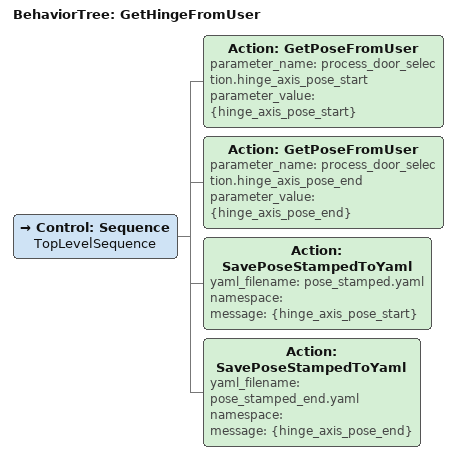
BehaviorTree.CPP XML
<?xml version='1.0' encoding='UTF-8'?>
<root BTCPP_format="4" main_tree_to_execute="GetHingeFromUser">
  <BehaviorTree ID="GetHingeFromUser" _description="" _hardcoded="false">
    <Control ID="Sequence" name="TopLevelSequence">
      <Action ID="GetPoseFromUser" parameter_name="process_door_selection.hinge_axis_pose_start" parameter_value="{hinge_axis_pose_start}"/>
      <Action ID="GetPoseFromUser" parameter_name="process_door_selection.hinge_axis_pose_end" parameter_value="{hinge_axis_pose_end}"/>
      <Action ID="SavePoseStampedToYaml" yaml_filename="pose_stamped.yaml" namespace="" message="{hinge_axis_pose_start}"/>
      <Action ID="SavePoseStampedToYaml" yaml_filename="pose_stamped_end.yaml" namespace="" message="{hinge_axis_pose_end}"/>
    </Control>
  </BehaviorTree>
</root>
